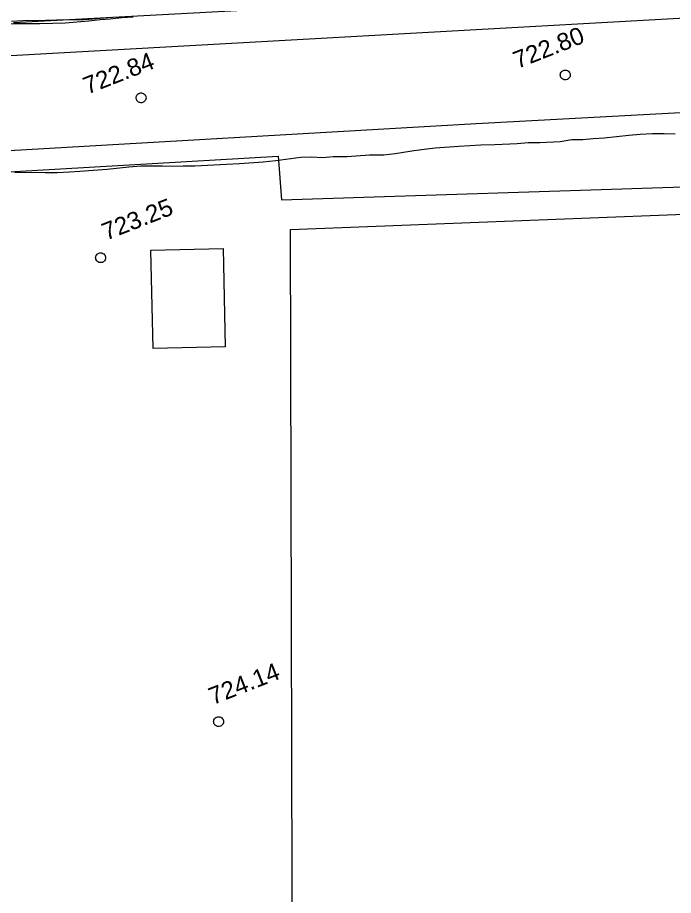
# Model space of a CAD drawing. Header units: millimetres. Extents: x 348 to 2201, y 118 to 1049.
# Drawn here: x 754.6 to 821, y 628.6 to 717.6 of the extents above; entities that cross this region are included whole.
import ezdxf
from ezdxf.enums import TextEntityAlignment as Align

# ---------------------------------------------------------------- set-up
doc = ezdxf.new("R2010")
doc.units = ezdxf.units.MM
for name, color, linetype, lineweight in [('100_SIST_VIARIO_MEIO_FIO', 1, 'Continuous', 18), ('206_MURO_E_MURO_ARRIMO', 7, 'Continuous', 18), ('216_EDIF_NOTAVEL', 2, 'Continuous', 18), ('604_CURVA_INTERM', 7, 'Continuous', 18), ('606_PTO_COTADO', 9, 'Continuous', 18)]:
    doc.layers.add(name, color=color, linetype=linetype, lineweight=lineweight)
doc.styles.add('Style-Arial', font='arial.ttf')

# ---------------------------------------------------------------- blocks, each defined once
blk = doc.blocks.new('SP09')
at = {"color": 0, "linetype": 'Continuous'}
blk.add_lwpolyline([(-0.028, -0.515), (-0.138, -0.495), (-0.238, -0.465), (-0.308, -0.425), (-0.348, -0.395), (-0.418, -0.315), (-0.468, -0.245), (-0.508, -0.155), (-0.518, -0.095), (-0.518, 0.025), (-0.508, 0.105), (-0.478, 0.195), (-0.438, 0.265), (-0.398, 0.325), (-0.318, 0.385), (-0.228, 0.435), (-0.148, 0.475), (-0.098, 0.475), (-0.028, 0.475), (0.082, 0.475), (0.192, 0.435), (0.272, 0.395), (0.352, 0.315), (0.412, 0.225), (0.462, 0.105), (0.482, 0.025), (0.482, -0.035), (0.472, -0.085), (0.442, -0.215), (0.382, -0.305), (0.312, -0.385), (0.232, -0.445), (0.102, -0.495), (0.022, -0.515)], close=True, dxfattribs=at)

msp = doc.modelspace()

# ---------------------------------------------------------------- linework, layer by layer
at = {"layer": '100_SIST_VIARIO_MEIO_FIO'}
for points in [[(861.521, 719.734), (692.758, 710.27), (555.535, 702.449)], [(555.031, 692.585), (801.045, 706.807), (865.754, 710.279), (897.485, 711.534)]]:
    msp.add_lwpolyline(points, dxfattribs=at)
at = {"layer": '206_MURO_E_MURO_ARRIMO'}
for p, q in [((831.576, 721.194), (754.158, 717.025)), ((748.178, 701.606), (780.98, 703.506)), ((780.98, 703.506), (781.324, 699.076)), ((781.324, 699.076), (853.875, 701.432))]:
    msp.add_line(p, q, dxfattribs=at)
at = {"layer": '216_EDIF_NOTAVEL'}
for points in [[(782.221, 696.061), (851.669, 698.784), (851.641, 603.805), (782.48, 603.155)], [(768.093, 693.97), (775.405, 694.13), (775.623, 684.185), (768.311, 684.025)]]:
    msp.add_lwpolyline(points, close=True, dxfattribs=at)
at = {"layer": '604_CURVA_INTERM', "flags": 128}
for points, elevation in [([(766.292, 717.585), (765.129, 717.518), (763.972, 717.387), (762.925, 717.306), (761.778, 717.174), (759.391, 716.993), (756.81, 716.916), (755.646, 716.93), (754.186, 716.903), (752.995, 716.822), (751.949, 716.704), (750.917, 716.563), (749.828, 716.441), (748.829, 716.257), (748.408, 716.14)], 723), ([(753.945, 717.188), (755.09, 717.238), (757.406, 717.274), (759.587, 717.344), (760.733, 717.328), (761.838, 717.381), (764.098, 717.607)], 724)]:
    msp.add_lwpolyline(points, dxfattribs=dict(at, elevation=elevation))
at = {"layer": '604_CURVA_INTERM', "elevation": 723}
msp.add_lwpolyline([(754.284, 701.857), (756.265, 701.875), (757.383, 701.835), (758.573, 701.838), (759.846, 701.928), (760.893, 701.97), (763.641, 702.18), (765.848, 702.406), (767.054, 702.513), (769.256, 702.525), (770.305, 702.505), (771.371, 702.531), (772.526, 702.533), (775.74, 702.692), (777.071, 702.744), (779.458, 702.924), (780.749, 703.062), (783.278, 703.394), (784.337, 703.45), (785.503, 703.357), (786.552, 703.473), (787.961, 703.465), (790.244, 703.646), (791.709, 703.64), (792.854, 703.758), (794.522, 704.039), (795.526, 704.191), (796.902, 704.35), (799.283, 704.526), (801.523, 704.648), (802.936, 704.677), (805.194, 704.801), (806.312, 704.884), (807.506, 704.898), (809.565, 705.004), (810.764, 705.187), (811.873, 705.199), (812.896, 705.288), (814.011, 705.36), (815.284, 705.482), (816.524, 705.634), (817.679, 705.736), (818.915, 705.807), (820.117, 705.809), (821.209, 705.782)], dxfattribs=at)

# ---------------------------------------------------------------- block references
at = {"layer": '606_PTO_COTADO', "rotation": 21.41522089134761}
for p in [(810.097, 711.758, 722.8), (767.107, 709.436, 722.84), (763.001, 693.233, 723.25), (774.96, 646.222, 724.145)]:
    msp.add_blockref('SP09', p, dxfattribs=at)

# ---------------------------------------------------------------- texts
at = {"layer": '606_PTO_COTADO', "style": 'Style-Arial'}
for s, p in [('722.80', (808.387, 714.512, 722.8)), ('722.84', (764.804, 711.914, 722.84)), ('723.25', (766.701, 697.115, 723.25)), ('724.14', (777.518, 650.041, 724.145))]:
    msp.add_text(s, height=1.75, rotation=21.41522, dxfattribs=at).set_placement(p, align=Align.MIDDLE_CENTER)

doc.saveas('drawing.dxf')
